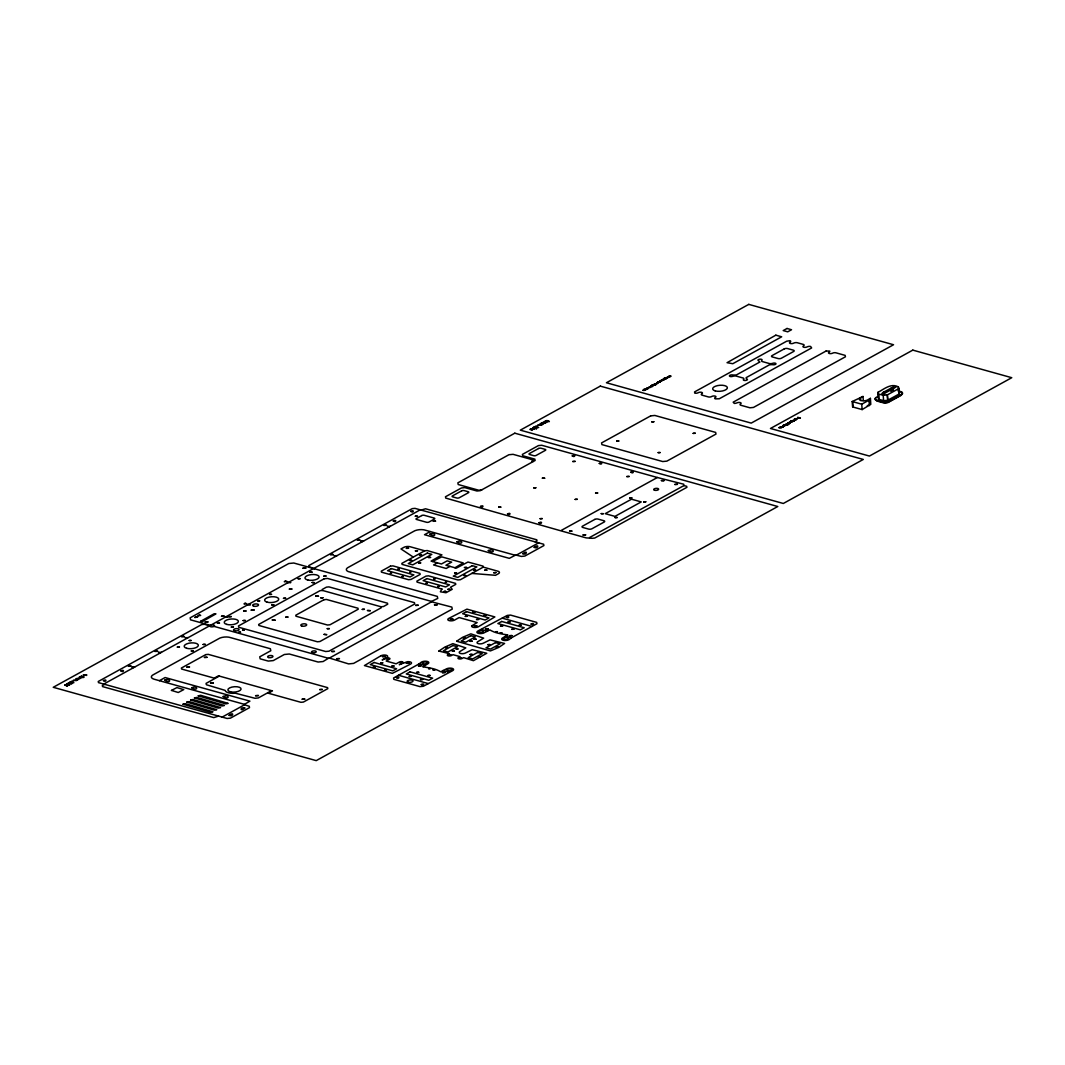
<?xml version="1.0" encoding="UTF-8"?>
<svg xmlns="http://www.w3.org/2000/svg" width="1065" height="1065" viewBox="0 0 1065 1065"><rect width="100%" height="100%" fill="white"/><g stroke="black" fill="none" stroke-linecap="round" stroke-linejoin="round"><path stroke-width="1.5" d="M870.411 398.337L868.973 400.214L861.731 404.194L852.186 401.532L852.612 406.923L862.157 409.586L870.784 404.314L870.411 398.337L868.468 399.415A4.793 1.944 -4.6 0 1 861.558 400.68A4.793 1.944 -4.6 0 1 860.493 397.857L862.996 396.473L863.316 400.52M891.591 387.886L896.011 387.048L882.685 394.383L881.687 394.103L882.659 392.639L891.605 387.9L891.831 390.735M419.117 663.894L421.527 662.044A4.14 1.677 -4.6 0 1 427.345 661.458A4.14 1.677 -4.6 0 1 427.837 663.801A82.657 33.627 -4.6 0 0 425.028 665.545A83.563 33.987 -4.6 0 0 422.725 666.797C430.526 668.021 435.412 668.62 440.737 671.815A83.563 33.987 -4.6 0 0 442.947 670.591L443 670.551A82.657 33.627 -4.6 0 0 446.288 668.953A4.14 1.677 -4.6 0 1 452.119 668.354A4.14 1.677 -4.6 0 1 452.598 670.71L423.284 686.286L419.956 686.619L393.837 679.337L393.557 678.006L419.117 663.894L425.028 665.545M511.4 637.815L508.977 639.666A4.14 1.677 -4.6 0 1 503.159 640.251A4.14 1.677 -4.6 0 1 502.68 637.908A82.657 33.627 -4.6 0 0 505.476 636.164A83.563 33.987 -4.6 0 0 507.779 634.913C499.844 633.768 495.198 633.023 489.767 629.894A83.563 33.987 -4.6 0 0 487.57 631.119A82.657 33.627 -4.6 0 0 484.216 632.756A4.14 1.677 -4.6 0 1 478.398 633.356A4.14 1.677 -4.6 0 1 477.905 630.999L507.233 615.424L510.548 615.091L536.667 622.373L536.946 623.704L511.4 637.815L505.542 636.125M159.431 680.668L165.102 677.54L249.916 701.143L243.952 704.631L249.277 706.281L249.49 707.653L230.439 718.143L227.111 718.476L98.486 682.612L98.246 681.494L201.684 624.556L204.44 624.276L209.858 625.861A2.37 0.959 -4.6 0 0 211.962 626.846A2.37 0.959 -4.6 0 0 214.544 625.714A2.37 0.959 -4.6 0 0 211.988 624.915L209.379 625.088L190.568 619.843L190.156 617.833L288.801 563.518L293.78 563.012L314.401 568.763L309.023 566.7L308.797 565.582L412.208 508.644L414.991 508.364L543.616 544.228L543.895 545.573L524.859 556.05L521.451 556.436L515.726 554.998L509.323 558.353L424.522 534.71L430.233 531.568M515.007 555.198L425.76 530.317A7.841 3.195 -4.6 0 0 413.287 531.581L348.921 567.019A7.841 3.195 -4.6 0 0 349.959 572.051L437.316 596.4L437.742 598.41L430.966 601.672L451.84 607.09L452.252 609.1L353.607 663.402L348.614 663.908L328.992 657.944L323.094 661.538L318.102 662.031L289.281 654.003L284.302 654.509L273.252 660.593L268.274 661.085L260.166 658.836L259.74 656.825L270.79 650.742L270.377 648.731L230.746 637.682A7.841 3.195 -4.6 0 0 218.285 638.947L153.919 674.385A7.841 3.195 -4.6 0 0 153.986 679.177L244.204 704.284M487.504 631.146L481.593 629.508M103.731 684.076L209.725 625.754M211.056 624.995L312.91 568.923M314.282 568.164L420.236 509.829M104.636 684.329L102.346 685.594L102.56 686.592L213.785 717.61L218.565 716.093M421.141 510.082L425.534 508.777L536.76 539.795L536.973 540.794L535.069 541.845M650.715 387.221L648.678 387.207L650.755 387.447M483.257 567.126L483.044 566.114L467.974 562.04L456.313 568.138L445.955 565.249L451.666 562.107L447.167 560.856L441.456 563.997L431.099 561.109L441.935 554.878L427.211 550.552L424.722 550.805L401.864 563.385L402.077 564.383L457.91 579.959L460.399 579.706L483.257 567.126L497.661 571.133A4.446 1.811 -4.6 0 1 498.407 573.716L495.518 575.313L471.822 573.409M219.337 676.089L206.078 683.384L206.357 684.728L225.074 690.36A9.465 3.847 -4.6 0 0 235.258 693.195L254.988 698.281L258.316 697.948L271.562 690.652M432.443 561.481L441.735 556.862L463.195 562.906L454.955 567.765M437.396 562.866L433.588 564.956L446.195 568.47L450.002 566.38M222.159 717.104L244.324 704.897M329.498 658.01L431.338 601.938M516.498 555.051L538.664 542.844M561.388 530.343L657.371 477.506L683.703 484.216L683.983 485.547L686.685 486.306L686.898 487.317L594.723 538.051L592.233 538.304L586.203 537.892L561.521 531.009L445.756 498.101L445.476 496.756L461.464 487.956L464.793 487.61L476.947 491.005L480.275 490.672L535.123 460.479L534.843 459.135L522.689 455.74L522.409 454.409L538.411 445.596L541.726 445.263L657.371 477.506M782.895 427.065C785.011 425.894 781.364 425.587 783.041 426.932M589.531 537.559L683.983 485.547M852.186 401.532L862.996 396.473M878.479 397.684L878.745 399.335L878.345 393.93L883.205 395.288L883.604 400.693L887.757 400.28L887.331 394.889L898.754 388.605L898.407 386.928C891.139 382.921 884.269 388.938 878.053 392.306L878.745 399.335L883.644 400.68M878.918 395.874L876.215 397.365A4.726 1.93 -4.6 0 0 876.761 400.054L882.526 401.665A4.726 1.93 -4.6 0 0 889.182 400.986L901.363 394.276A4.726 1.93 -4.6 0 0 900.817 391.601L897.928 390.788M883.205 395.288L887.331 394.889L887.757 400.28M898.367 386.941L899.18 393.983L887.664 400.254M322.482 590.449L319.979 590.702L258.662 624.463L258.875 625.461L317.41 641.782L319.899 641.529L381.217 607.769L381.017 606.77L322.482 590.449L322.269 589.438L326.462 587.135L328.952 586.882L387.487 603.203L387.7 604.201L383.507 606.518L381.017 606.77M790.829 421.327L789.604 422.006L792.2 421.846L790.004 422.233L790.856 421.594M890.686 388.406L890.846 391.348M671.003 376.052L670.111 376.797M670.564 376.304L668.78 376.052L670.258 376.464M655.494 384.838L653.444 384.505L655.973 384.572L655.028 384.012C660.273 384.572 651.833 382.881 655.654 384.758M533.219 461.518L531.874 461.145L533.778 460.093L513.064 454.329L508.897 454.742L457.87 482.844L458.216 484.522L478.93 490.286L482.179 489.62M390.336 526.296L387.394 526.416L389.204 526.922M424.722 550.805L410.305 546.784A4.446 1.811 -4.6 0 0 403.848 547.357L400.959 548.941L413.287 557.088M363.684 540.967L360.742 541.1L362.539 541.592M337.019 555.65L334.077 555.77L335.874 556.276M502.281 618.153L531.994 626.433M314.401 568.763L431.205 601.339M289.028 582.062L290.825 582.568L287.883 582.701M248.731 604.254L250.528 604.76L247.586 604.88M443 670.551L448.924 672.201M226.179 616.662L227.99 617.168L225.048 617.301M398.51 675.277L428.237 683.557M213.985 626.366L327.993 658.157M188.092 637.629L185.15 637.762L186.961 638.268M161.441 652.312L158.499 652.432L160.296 652.938M134.776 666.996L131.834 667.116L133.631 667.622M877.959 392.279L878.306 393.957M898.66 388.579L899.18 393.983M893.162 387.048L893.402 389.87M892.443 387.434L892.67 390.269M884.443 394.796L884.123 391.947L884.363 394.902M868.973 400.214L869.399 405.605M861.731 404.194L862.157 409.586M860.493 397.857L860.72 400.546M852.679 401.678L853.118 407.056M875.883 398.137A4.726 1.93 -4.6 0 0 876.815 400.586L882.579 402.197A4.726 1.93 -4.6 0 0 889.222 401.532L901.416 394.822A4.726 1.93 -4.6 0 0 900.857 392.133M901.416 394.529A3.541 1.438 -4.6 0 1 900.87 395.474L888.09 402.503A3.541 1.438 -4.6 0 1 883.79 402.943L877.32 401.146A3.541 1.438 -4.6 0 1 876.468 399.974M868.228 405.272A4.793 1.944 -4.6 0 1 867.296 405.672M657.065 382.575L658.836 382.468L657.105 382.508M583.048 535.016L585.617 534.843L583.048 535.016M647.36 387.913L649.104 387.886L647.374 387.86M660.726 380.551L662.483 380.524L660.753 380.498M667.475 376.837L669.219 376.81L667.475 376.837M662.789 379.406L664.387 379.499L662.816 379.353M783.241 425.361C784.093 427.225 786.968 424.868 783.281 425.268M788.393 422.765L789.831 422.845L788.393 422.765M255.6 695.698L258.396 695.525L255.6 695.698M664.773 378.488L665.718 378.594L664.84 378.421M545.653 420.848C552.841 423.271 547.796 419.557 545.653 420.848M693.155 433.375L695.259 433.255L693.155 433.375M80.834 676.608L84.215 676.954L82.844 677.699L82.79 676.808L80.101 676.754L82.218 676.129L80.834 676.608M645.776 389.51L644.857 389.471L645.776 389.51M164.662 680.176C171.345 684.436 171.239 677.353 164.662 680.176M177.349 647.081L179.439 646.974L177.349 647.081M189.144 640.584L191.247 640.478L189.237 640.464M186.921 667.076L189.49 666.956L186.921 667.076M183.047 704.218L210.564 712.285L212.96 711.766L185.443 703.699L183.047 704.218M191.301 650.968L193.404 650.875L191.301 650.968M186.854 702.115L214.371 710.182L216.767 709.676L189.25 701.609L186.854 702.115M191.7 687.71C198.356 691.957 198.263 684.902 191.7 687.71M190.662 700.025L218.179 708.092L220.575 707.573L193.058 699.505L190.662 700.025M200.579 621.334L202.377 621.561L215.942 613.893L214.132 613.773L200.579 621.334M194.469 697.921L221.986 705.989L224.382 705.483L196.865 697.415L194.469 697.921M205.119 622.067L207.928 621.933L205.119 622.067M203.109 644.471L205.212 644.378L203.109 644.471M198.276 695.831L225.793 703.898L228.19 703.379L200.673 695.312L198.276 695.831M204.44 657.438L207.009 657.305L204.44 657.438M210.577 683.118L213.373 682.985L210.577 683.118M229.175 616.675L231.278 616.582L229.175 616.675M223.197 696.497C229.88 700.757 229.76 693.674 223.197 696.497M231.331 627.072L233.435 626.966L231.331 627.072M229.135 715.347C233.102 717.464 234.566 710.994 229.135 715.347M238.773 632.277L240.53 632.197L238.773 632.277M243.645 611.097L245.988 610.99L243.645 611.097M243.139 620.576L245.243 620.469L243.139 620.576M242.58 630.174L244.338 630.094L242.58 630.174M251.234 610.125L254.082 609.992L251.234 610.125M244.79 708.025C239.878 712.591 239.825 706.441 244.79 708.025M257.743 600.953L259.847 600.846L257.823 600.833M269.551 594.456L271.655 594.35L269.631 594.337M271.695 604.84L273.798 604.747L271.695 604.84M272.294 619.976L275.063 620.149L272.294 619.976M283.503 598.344L285.606 598.237L283.503 598.344M285.806 617.141L287.909 617.048L285.806 617.141M289.321 589.158L292.116 589.025L289.427 589.012M298.107 578.721L300.21 578.628L298.107 578.721M303.006 568.178L305.815 568.044L303.006 568.178M309.915 572.225L312.018 572.118L309.915 572.225M315.719 596.081L318.488 596.24L315.719 596.081M320.845 597.851L322.948 597.758L320.845 597.851M323.88 576.112L325.983 576.019L323.88 576.112M324.079 634.421L326.835 634.687L324.159 634.314M319.713 689.574L322.282 689.454L319.713 689.574M331.841 651.527L334.41 651.407L331.841 651.527M336.607 658.729L339.416 658.596L336.607 658.729M362.273 609.406L364.376 609.3L362.273 609.406M367.492 610.511L370.261 610.671L367.492 610.511M373.243 667.049L375.346 666.943L373.243 667.049M390.349 573.276L391.64 573.21L390.402 573.21M380.631 662.976L382.734 662.883L380.631 662.976M382.521 656.586L385.091 656.466L382.521 656.586M384.505 670.191L386.608 670.085L384.585 670.071M386.369 658.702L388.472 658.609L386.449 658.596M397.964 569.083L399.255 569.016L397.964 569.083M402.064 576.538L403.342 576.471L402.064 576.538M391.893 666.118L393.997 666.024L391.893 666.118M406.404 548.342L408.507 548.249L406.404 548.342M410.784 511.4C413.659 513.729 414.591 509.043 410.784 511.4M409.546 560.443L411.649 560.336L409.546 560.443M396.486 677.633C399.255 679.883 400.147 675.37 396.486 677.633M415.283 516.259L417.507 516.152L415.377 516.139M409.679 572.344L410.957 572.278L409.732 572.278M400.334 662.603L402.437 662.497L400.334 662.603M415.417 550.858L417.52 550.765L415.417 550.858M406.377 663.242L408.947 663.122L406.377 663.242M419.45 554.985L421.554 554.892L419.45 554.985M415.63 605.399L418.199 605.266L415.63 605.399M409.253 676.435L411.356 676.342L409.253 676.435M429.781 534.217C436.464 538.477 436.344 531.408 429.781 534.217M426.013 583.221L427.291 583.154L426.013 583.221M433.295 521.278L435.518 521.171L433.295 521.278M416.641 672.374L418.745 672.268L416.641 672.374M418.518 665.971L421.088 665.851L418.518 665.971M420.515 679.577L422.605 679.47L420.515 679.577M421.261 684.542C424.03 686.792 424.908 682.279 421.261 684.542M433.628 579.027L434.906 578.961L433.628 579.027M434.493 604.84L437.289 604.707L434.493 604.84M437.715 586.482L439.006 586.416L437.715 586.482M428.609 668.674L430.366 668.594L428.676 668.58M427.904 675.503L430.007 675.41L427.904 675.503M433.109 669.938L434.866 669.845L433.109 669.938M444.038 591.461L445.782 591.381L444.038 591.461M445.33 582.289L446.621 582.222L445.383 582.222M447.846 589.371L449.59 589.278L447.846 589.371M456.818 541.765C463.475 546.012 463.368 538.943 456.818 541.765M442.388 672.627L444.957 672.508L442.388 672.627M445.25 647.587L447.353 647.48L445.25 647.587M454.569 572.997L456.672 572.89L454.662 572.877M450.349 619.244L452.918 619.124L450.349 619.244M448.591 655.002L450.815 654.895L448.591 655.002M464.473 567.538L466.577 567.445L464.473 567.538M456.113 649.038L458.216 648.931L456.193 648.918M459.215 657.97L461.438 657.864L459.215 657.97M465.298 616.369L467.402 616.262L465.298 616.369M463.075 637.775L465.179 637.669L463.075 637.775M480.475 506.447C483.35 508.79 484.269 504.104 480.475 506.447M473.486 570.055L475.589 569.948L473.486 570.055M472.687 612.295L474.79 612.202L472.687 612.295M471.715 625.887L471.675 626.273A3.847 1.558 -4.6 0 0 474.324 627.471A3.847 1.558 -4.6 0 0 478.425 626.726L494.852 616.928L466.936 609.14L448.698 618.432A3.847 1.558 -4.6 0 0 450.948 620.842L451.946 620.788A3.847 1.558 -4.6 0 0 454.555 620.07L459.122 617.554L477.133 622.572L471.715 625.887M470.131 641.316L472.234 641.21L470.131 641.316M470.051 654.496L472.154 654.403L470.051 654.496M474.218 625.901L476.787 625.781L474.218 625.901M476.561 619.511L478.664 619.404L476.561 619.511M484.761 570.188L486.865 570.095L484.761 570.188M488.316 550.538C494.999 554.798 494.879 547.716 488.316 550.538M478.291 656.799L480.395 656.692L478.291 656.799M483.949 615.437L486.053 615.344L483.949 615.437M485.573 629.069L488.143 628.936L485.573 629.069M493.761 572.704L495.864 572.611L493.761 572.704M487.877 644.684L489.98 644.591L487.877 644.684M495.651 631.771L497.408 631.678L495.651 631.771M496.117 646.988L498.22 646.881L496.117 646.988M500.523 626.193L502.627 626.087L500.523 626.193M500.164 633.023L501.908 632.943L500.164 633.023M506.354 617.154C509.11 619.404 510.002 614.891 506.354 617.154M507.912 622.12L510.015 622.013L507.912 622.12M509.429 635.712L511.999 635.592L509.429 635.712M511.786 629.322L513.876 629.229L511.786 629.322M522.795 553.68C526.749 555.797 528.227 549.327 522.795 553.68M533.725 487.85L535.828 487.743L533.725 487.85M519.174 625.262L521.278 625.155L519.254 625.142M534.217 547.383C538.184 549.5 539.649 543.03 534.217 547.383M539.01 522.769C541.885 525.112 542.804 520.426 539.01 522.769M540.115 518.695L542.218 518.588L540.115 518.695M531.115 624.05C533.885 626.3 534.776 621.8 531.115 624.05M572.264 455.913C575.14 458.256 576.059 453.57 572.264 455.913M572.784 461.504L575.127 461.385L572.784 461.504M569.549 531.222L572.118 531.102L569.642 531.089M575.153 499.405L577.257 499.299L575.153 499.405M595.548 493.108L597.878 493.002L595.641 492.988M599.276 463.448C602.151 465.791 603.083 461.105 599.276 463.448M616.702 441.11L618.792 441.003L616.702 441.11M615.131 517.603L617.234 517.51L615.131 517.603M626.819 476.561L629.162 476.454L626.819 476.561M629.721 497.994L631.825 497.901L629.721 497.994M651.74 421.82L653.843 421.713L651.74 421.82M643.686 501.895L645.789 501.788L643.686 501.895M658.117 452.665L660.22 452.558L658.21 452.545M674.837 484.455L677.407 484.335L674.837 484.455M657.478 382.508L658.423 382.535L657.478 382.508M438.887 651.061L449.417 653.67L447.899 654.509A2.37 0.959 -4.6 0 0 448.165 655.854A2.37 0.959 -4.6 0 0 451.493 655.521L453.024 654.682L460.04 656.639L458.522 657.478A2.37 0.959 -4.6 0 0 458.802 658.822A2.37 0.959 -4.6 0 0 462.117 658.476L463.648 657.638L473.406 660.686L486.758 653.271L472.208 649.69L465.565 652.965A3.608 1.464 -4.6 0 1 460.493 653.471A3.608 1.464 -4.6 0 1 460.067 651.434L465.778 647.893L452.851 643.659L444.717 647.147L438.887 651.061M456.712 641.25L490.446 650.915L498.74 647.427L504.584 643.46L490.033 639.879L483.39 643.154A3.608 1.464 -4.6 0 1 478.318 643.659A3.608 1.464 -4.6 0 1 477.892 641.623L483.643 638.148L470.837 633.848L462.543 637.336L456.792 641.117M791.628 421.86L790.749 422.073L791.628 421.86M660.087 382.255L658.17 381.896L660.087 382.255M665.984 378.581L664.36 378.088L665.984 378.581M103.425 680.602C106.22 682.971 107.285 678.272 103.425 680.602M643.872 389.404L646.202 389.497L643.872 389.404M651.487 385.384L653.284 385.65L652.166 386.262L651.567 385.33M302.194 699.199L304.763 699.119L302.194 699.199M428.463 557.474L430.553 557.421L428.463 557.474M120.957 670.937C123.62 673.346 124.911 668.647 120.957 670.937M630.813 472.208C633.462 474.617 634.78 469.918 630.813 472.208M530.756 428.995L529.851 429.448L532.42 430.167L531.235 429.089L534.39 429.075L530.756 428.995M788.02 422.672C788.38 425.734 792.613 421.554 788.02 422.672M644.698 390.309L642.861 390.336L644.698 390.309M653.99 385.184L652.153 385.211L653.977 385.25M794.823 420.382C788.593 421.327 797.499 419.477 794.823 420.382M76.281 680.508L73.019 680.508L76.973 679.883L75.895 678.924L78.198 679.577L76.281 680.508M79.622 678.658L76.361 678.658L80.314 678.046L79.236 677.087L81.552 677.726L79.622 678.658M541.353 425.095L537.732 425.108L540.807 425.135L539.609 424.07L542.125 424.416L540.927 423.351L543.483 424.07L541.353 425.095M545.067 423.058L541.446 423.058L544.535 423.085L543.336 422.02L545.839 422.366L544.641 421.301L547.21 422.02L545.067 423.058M667.222 377.915L665.412 377.915L668.288 377.396L667.222 377.915M646.189 388.525L648.013 388.485L646.189 388.525M659.568 381.163L661.392 381.124L659.568 381.163M778.928 427.704L781.67 427.637L778.994 427.611M327.248 628.67L329.338 628.63L327.248 628.67M217.393 623.131L219.47 623.118L217.393 623.131M452.319 651.088L454.409 651.074L452.319 651.088M393.291 520.985C395.767 523.447 397.378 518.748 393.291 520.985M171.452 690.413L178.254 692.503L183.739 689.614L176.923 687.591L171.452 690.413M663.628 380.165L661.605 380.032L663.628 380.165M783.268 427.171L780.232 426.959L783.268 427.171M793.918 421.314L790.882 421.101L793.918 421.314M785.797 424.775L788.699 424.469L786.05 423.724L785.797 424.775M797.472 418.332L800.387 418.039L797.725 417.294L797.472 418.332M786.476 424.735L787.794 424.589L786.476 424.735M798.164 418.292L799.482 418.159L798.164 418.292M507.539 513.889C509.762 516.418 511.772 511.732 507.539 513.889M64.845 685.035L67.468 686.206L65.671 684.995L69.624 685.021L66.829 684.329L64.845 685.035M657.118 383.28C658.237 383.866 655.521 382.162 657.118 383.28M796.54 419.157C798.231 420.049 794.077 417.493 796.54 419.157M473.978 639.146L476.042 639.186L473.978 639.146M783.627 425.348L784.306 425.308L783.627 425.348M418.598 562.879L420.648 562.919L418.598 562.879M542.378 478.185L544.654 478.252L542.378 478.185M661.405 480.595L663.894 480.674L661.405 480.595M498.74 507.06L500.79 507.126L498.74 507.06M441.935 589.065L440.338 591.781L445.982 592.739L452.226 589.304L450.442 587.294L455.74 584.379L455.527 583.38L428.516 575.846L426.027 576.098L416.881 581.131L417.094 582.129L441.935 589.065M601.219 513.636L603.256 513.703L601.219 513.636M463.634 575.42L465.685 575.486L463.634 575.42M312.138 582.528L314.175 582.608L312.138 582.528M86.252 674.744L86.145 674.877A2.716 1.105 -4.6 0 0 86.039 675.25L83.23 674.89L86.704 675.41A2.303 0.945 -4.6 0 1 86.798 674.904L86.252 674.744M701.768 393.731L701.689 393.797A2.902 1.185 -4.6 0 0 701.955 395.128L708.198 396.872A2.29 0.932 -4.6 0 0 711.673 396.513L711.859 396.406A2.37 0.959 -4.6 0 1 715.187 396.127A2.37 0.959 -4.6 0 1 715.307 397.485A2.423 0.985 -4.6 0 0 715.4 398.869L719.301 398.763L811.636 347.936L810.611 346.458A2.676 1.092 -4.6 0 0 807.097 346.897A2.37 0.959 -4.6 0 1 803.782 347.23A2.37 0.959 -4.6 0 1 803.503 345.885A2.676 1.092 -4.6 0 0 803.409 344.448L797.179 342.704A2.676 1.092 -4.6 0 0 793.665 343.143A2.37 0.959 -4.6 0 1 790.337 343.489A2.37 0.959 -4.6 0 1 790.057 342.145A2.676 1.092 -4.6 0 0 789.977 340.693L786.689 341.199L694.58 391.907L694.753 393.118A2.489 1.012 -4.6 0 0 698.281 392.679L698.374 392.626A2.37 0.959 -4.6 0 1 701.462 392.306A2.37 0.959 -4.6 0 1 702.141 393.504L701.768 393.731M380.871 655.787L364.443 665.572L392.359 673.36L410.584 664.067A3.847 1.558 -4.6 0 0 411.063 662.31A3.847 1.558 -4.6 0 0 407.336 661.711L399.269 664.693L402.503 662.923A2.063 0.839 -4.6 0 0 402.251 661.738A2.063 0.839 -4.6 0 0 399.348 662.044L396.113 663.814L386.209 661.059L389.444 659.275A2.063 0.839 -4.6 0 0 389.204 658.103A2.063 0.839 -4.6 0 0 386.289 658.396L382.149 659.927L386.715 657.411A3.847 1.558 -4.6 0 0 387.62 656.213L387.407 655.827A3.847 1.558 -4.6 0 0 380.871 655.787M514.808 433.189L53.25 687.298L316.225 760.623L777.783 506.514L514.808 433.189M600.314 386.116L520.319 430.154L783.308 503.479L863.289 459.441L600.314 386.116M748.775 304.377L606.438 382.748L751.211 423.111L893.535 344.74L748.775 304.377M68.719 682.878L66.815 683.916L71.874 683.757L68.719 682.878M69.611 682.385L69.025 682.705L73.858 682.692L71.728 681.214L69.611 682.385M82.338 675.37L82.338 675.37M532.979 427.731L536.52 428.716L532.979 427.731M533.951 427.185L533.285 427.558L538.677 427.531L536.294 425.894L533.951 427.185M72.021 682.106L71.288 682.505L72.833 682.638L72.021 682.106M536.627 426.879L535.802 427.331L537.532 427.464L536.627 426.879M196.28 616.702L194.762 617.54L197.624 617.074L196.28 616.702M199.328 615.024L197.797 615.863L200.673 615.397L199.328 615.024M129.371 665.479L128.226 666.118L131.168 665.984L129.371 665.479M156.036 650.808L154.891 651.434L157.833 651.314L156.036 650.808M182.701 636.125L181.556 636.75L184.498 636.63L182.701 636.125M331.614 554.146L330.47 554.772L333.412 554.639L331.614 554.146M358.279 539.462L357.134 540.088L360.077 539.968L358.279 539.462M384.931 524.779L383.799 525.418L386.741 525.285L384.931 524.779M222.585 615.663L221.44 616.289L224.382 616.169L222.585 615.663M245.136 603.243L243.992 603.882L246.934 603.749L245.136 603.243M285.42 581.064L284.288 581.69L287.231 581.57L285.42 581.064M645.696 388.765L647.467 389.257L645.696 388.765M650.702 386.009L652.472 386.502L650.702 386.009M663.841 378.781L665.612 379.273L663.841 378.781M461.651 490.845L452.505 495.877A1.771 0.719 -4.6 0 0 452.718 496.876L456.765 498.007A1.771 0.719 -4.6 0 0 459.255 497.754L468.4 492.722A1.771 0.719 -4.6 0 0 468.187 491.724L464.14 490.592A1.771 0.719 -4.6 0 0 461.651 490.845M538.584 448.485L529.438 453.517A1.771 0.719 -4.6 0 0 529.651 454.529L533.698 455.66A1.771 0.719 -4.6 0 0 536.201 455.407L545.333 450.375A1.771 0.719 -4.6 0 0 545.134 449.363L541.073 448.232A1.771 0.719 -4.6 0 0 538.584 448.485M421.753 515.553L416.428 518.495A1.771 0.719 -4.6 0 0 416.628 519.494L426.532 522.263A1.771 0.719 -4.6 0 0 429.035 522.01L434.36 519.068A1.771 0.719 -4.6 0 0 434.161 518.069L424.243 515.3A1.771 0.719 -4.6 0 0 421.753 515.553M324.199 578.761L238.507 625.94L238.773 627.285L325.69 651.514L329.005 651.181L414.711 604.001L414.431 602.657L327.527 578.428L324.199 578.761M787.022 328.473L783.214 330.576L787.714 331.827L791.521 329.737L787.022 328.473M775.826 335.169L727.062 362.686L732.787 363.711L781.67 336.793L775.826 335.169M205.758 654.616L181.383 668.035L181.596 669.033L214.238 678.139L218.432 675.836L272.467 690.905L268.274 693.209L300.929 702.314L303.418 702.061L327.794 688.642L327.581 687.631L208.261 654.363L205.758 654.616M650.702 415.869L601.565 442.92L601.911 444.598L662.71 461.544L666.863 461.132L715.986 434.081L715.64 432.403L654.855 415.457L650.702 415.869M323.973 599.702L295.79 615.224L295.99 616.222L327.514 625.022L330.004 624.769L358.186 609.247L357.986 608.235L326.462 599.449L323.973 599.702M759.651 362.14L736.434 374.92A7.548 3.075 -4.6 0 1 732.347 374.92A2.063 0.839 -4.6 0 0 729.405 375.958A2.063 0.839 -4.6 0 0 732.64 376.358A3.515 1.424 -4.6 0 1 735.795 375.972L743.397 378.102A3.515 1.424 -4.6 0 1 743.503 379.393A2.063 0.839 -4.6 0 0 745.54 380.458A2.063 0.839 -4.6 0 0 747.071 379.034A5.245 2.13 -4.6 0 1 746.166 377.636L769.383 364.856A5.245 2.13 -4.6 0 1 773.044 364.736A2.063 0.839 -4.6 0 0 775.972 363.697A2.063 0.839 -4.6 0 0 772.737 363.298A3.195 1.305 -4.6 0 1 769.675 363.631L762.074 361.501A3.195 1.305 -4.6 0 1 761.888 360.263A2.063 0.839 -4.6 0 0 759.838 359.198A2.063 0.839 -4.6 0 0 758.32 360.622A7.548 3.075 -4.6 0 1 759.651 362.14M784.239 348.894L772.058 355.603A2.37 0.959 -4.6 0 0 772.338 356.948L778.102 358.546A2.37 0.959 -4.6 0 0 781.417 358.213L793.611 351.503A2.37 0.959 -4.6 0 0 793.332 350.159L787.568 348.561A2.37 0.959 -4.6 0 0 784.239 348.894M390.416 566.127L381.283 571.16L381.483 572.158L408.507 579.693L410.997 579.44L420.143 574.408L419.93 573.409L392.918 565.874L390.416 566.127M391.361 568.59L387.554 570.694L410.065 576.964L413.872 574.874L391.361 568.59M427.318 553.108L408.268 563.585L412.767 564.849L431.818 554.359L427.318 553.108M826.107 351.011L733.173 402.171L734.278 403.422A4.074 1.651 -4.6 0 0 736.887 402.929A2.37 0.959 -4.6 0 1 740.202 402.557A2.37 0.959 -4.6 0 1 740.574 403.888A2.516 1.025 -4.6 0 0 740.761 405.232L749.933 407.788L753.461 407.442L845.437 356.788L845.144 355.377L835.985 352.821A2.37 0.959 -4.6 0 0 832.657 353.154A2.37 0.959 -4.6 0 1 829.329 353.487A2.37 0.959 -4.6 0 1 829.049 352.142A3.102 1.265 -4.6 0 0 829.741 351.077L826.107 351.011M426.959 578.575L423.151 580.665L445.663 586.948L449.47 584.845L426.959 578.575M472.341 565.661L453.304 576.138L457.804 577.403L476.84 566.913L472.341 565.661M594.763 519.427L582.582 526.137A2.37 0.959 -4.6 0 0 582.861 527.481L588.626 529.092A2.37 0.959 -4.6 0 0 591.94 528.759L604.135 522.05A2.37 0.959 -4.6 0 0 603.855 520.705L598.091 519.094A2.37 0.959 -4.6 0 0 594.763 519.427M631.505 499.192L605.226 513.663L614.958 516.379L641.236 501.908L631.505 499.192M912.811 350.119L770.474 428.476L869.413 456.06L1011.75 377.702L912.811 350.119M794.423 419.117L796.34 419.663L794.423 419.117M796.607 419.73L796.607 419.73M374.108 662.483L370.301 664.587L392.812 670.857L396.619 668.767L374.108 662.483M466.47 611.643L462.663 613.733L485.174 620.016L488.981 617.913L466.47 611.643M452.945 645.496L443.426 650.742L447.926 651.993L457.444 646.748L452.945 645.496M470.77 635.685L461.252 640.93L465.751 642.182L475.27 636.937L470.77 635.685M410.118 671.869L406.311 673.972L428.822 680.255L432.63 678.152L410.118 671.869M501.695 621.454L497.874 623.558L520.399 629.828L524.206 627.738L501.695 621.454M477.706 652.406L468.187 657.638L472.687 658.902L482.205 653.657L477.706 652.406M495.531 642.594L486.013 647.826L490.512 649.091L500.031 643.846L495.531 642.594M312.351 652.699A2.37 0.959 -4.6 0 0 316.199 651.873A2.37 0.959 -4.6 0 0 313.083 650.995A2.37 0.959 -4.6 0 0 312.351 652.699M307.931 580.066A7.096 2.889 -4.6 0 0 319.087 577.23A7.096 2.889 -4.6 0 0 309.103 574.994A7.096 2.889 -4.6 0 0 307.931 580.066M226.725 624.396A7.096 2.889 -4.6 0 0 238.267 621.933A7.096 2.889 -4.6 0 0 228.895 619.324A7.096 2.889 -4.6 0 0 226.725 624.396M267.102 602.164A7.096 2.889 -4.6 0 0 278.631 599.702A7.096 2.889 -4.6 0 0 269.272 597.092A7.096 2.889 -4.6 0 0 267.102 602.164M654.562 490.246A2.489 1.012 -4.6 0 0 658.609 489.381A2.489 1.012 -4.6 0 0 655.334 488.462A2.489 1.012 -4.6 0 0 654.562 490.246M230.559 691.837A6.63 2.689 -4.6 0 0 241.049 689.268A6.63 2.689 -4.6 0 0 231.837 687.111A6.63 2.689 -4.6 0 0 230.559 691.837M253.696 606.185A2.955 1.198 -4.6 0 0 258.502 605.16A2.955 1.198 -4.6 0 0 254.602 604.068A2.955 1.198 -4.6 0 0 253.696 606.185M268.593 657.544A2.663 1.078 -4.6 0 0 272.92 656.626A2.663 1.078 -4.6 0 0 269.405 655.641A2.663 1.078 -4.6 0 0 268.593 657.544M408.161 682.212A2.955 1.198 -4.6 0 0 412.967 681.174A2.955 1.198 -4.6 0 0 409.066 680.096A2.955 1.198 -4.6 0 0 408.161 682.212M447.846 670.71A2.489 1.012 -4.6 0 0 451.88 669.845A2.489 1.012 -4.6 0 0 448.605 668.927A2.489 1.012 -4.6 0 0 447.846 670.71M423.085 663.801A2.489 1.012 -4.6 0 0 427.118 662.936A2.489 1.012 -4.6 0 0 423.843 662.031A2.489 1.012 -4.6 0 0 423.085 663.801M504.224 639.666A2.489 1.012 -4.6 0 0 508.271 638.8A2.489 1.012 -4.6 0 0 504.996 637.895A2.489 1.012 -4.6 0 0 504.224 639.666M479.796 632.836A2.489 1.012 -4.6 0 0 483.537 631.731A2.489 1.012 -4.6 0 0 479.862 631.079A2.489 1.012 -4.6 0 0 479.796 632.836M301.848 626.074A2.955 1.198 -4.6 0 0 306.653 625.048A2.955 1.198 -4.6 0 0 302.753 623.957A2.955 1.198 -4.6 0 0 301.848 626.074M715.267 390.908A7.388 3.009 -4.6 0 0 727.275 388.339A7.388 3.009 -4.6 0 0 717.53 385.61A7.388 3.009 -4.6 0 0 715.267 390.908M234.526 630.746A2.782 1.132 -4.6 0 0 239.053 629.774A2.782 1.132 -4.6 0 0 235.378 628.749A2.782 1.132 -4.6 0 0 234.526 630.746M186.695 648.305A7.096 2.889 -4.6 0 0 198.236 645.829A7.096 2.889 -4.6 0 0 188.878 643.22A7.096 2.889 -4.6 0 0 186.695 648.305"/></g></svg>
